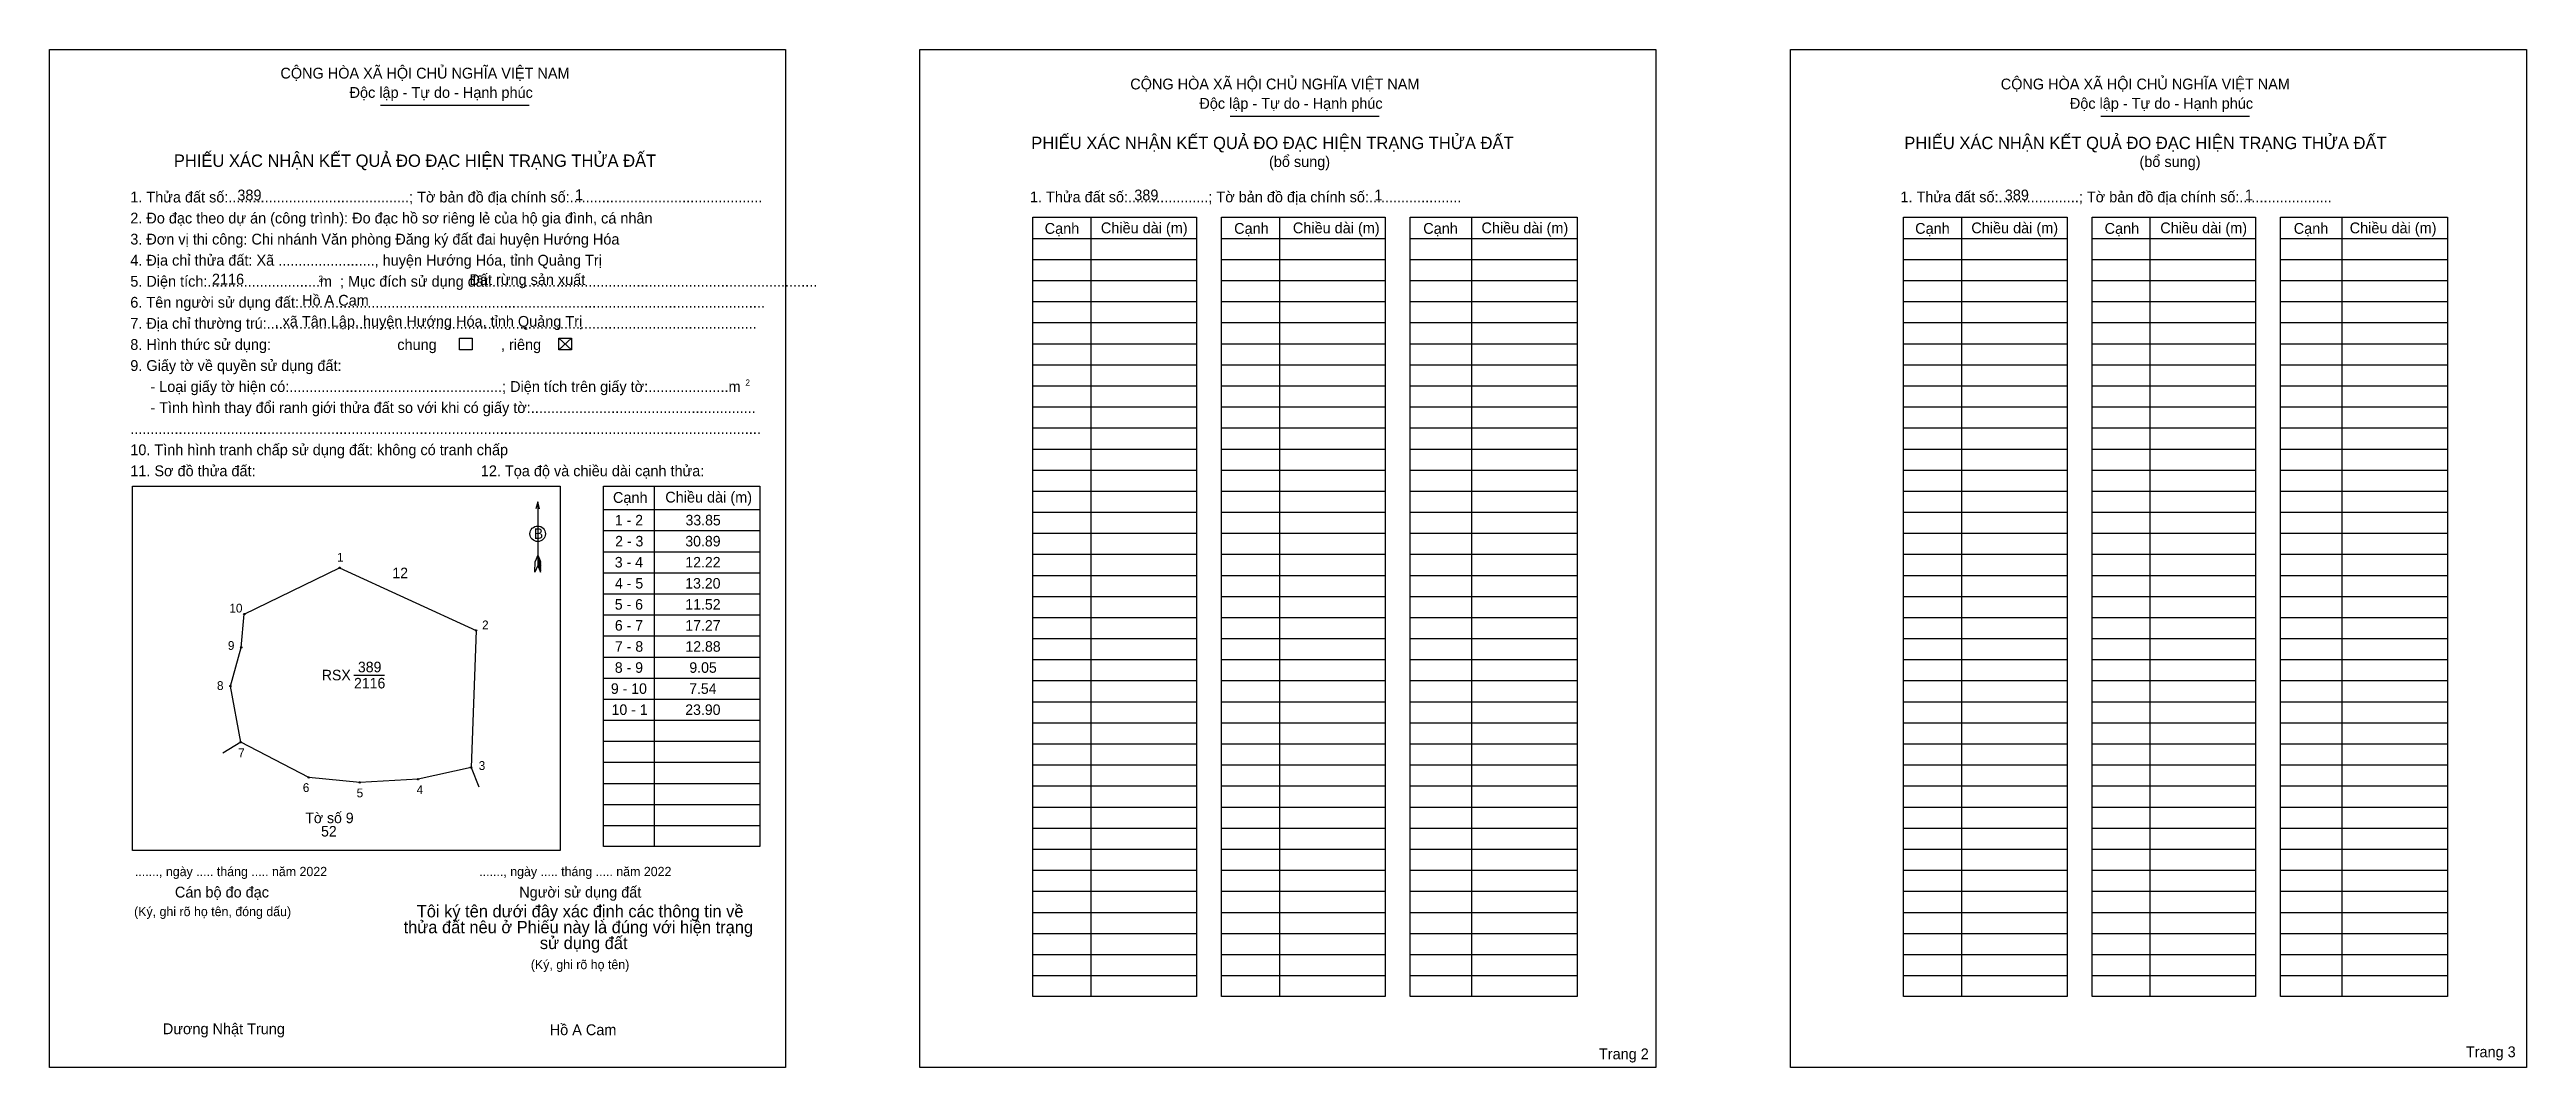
# Model space of a CAD drawing. Extents: x 545028 to 545586, y 1837855 to 1838084.
import ezdxf

# ---------------------------------------------------------------- set-up
doc = ezdxf.new("R2010")
doc.units = 0
for name, color, linetype in [('Level 1', 7, 'Continuous'), ('Level 10', 7, 'Continuous'), ('Level 11', 7, 'Continuous'), ('Level 13', 7, 'Continuous'), ('Level 2', 7, 'Continuous'), ('Level 27', 7, 'Continuous'), ('Level 36', 7, 'Continuous'), ('Level 48', 7, 'Continuous'), ('Level 50', 7, 'Continuous'), ('Level 52', 7, 'Continuous'), ('Level 55', 7, 'Continuous'), ('Level 6', 7, 'Continuous'), ('Level 9', 7, 'Continuous')]:
    doc.layers.add(name, color=color, linetype=linetype)

msp = doc.modelspace()

# ---------------------------------------------------------------- linework, layer by layer
at = {"layer": 'Level 1'}
for p, q in [((545027.96, 1838084.33), (545027.96, 1838084.33)), ((545224.18, 1838084.33), (545224.18, 1838084.33)), ((545102.55, 1838071.77), (545136.1, 1838071.77)), ((545294.13, 1838069.32), (545327.68, 1838069.32)), ((545490.36, 1838069.32), (545523.91, 1838069.32)), ((545249.65, 1838041.76), (545286.53, 1838041.76)), ((545262.71, 1838046.51), (545262.71, 1837870.84)), ((545292.16, 1838041.76), (545329.03, 1838041.76)), ((545305.21, 1838046.51), (545305.21, 1837870.84)), ((545334.66, 1838041.76), (545372.33, 1838041.76)), ((545348.51, 1838046.51), (545348.51, 1837870.84)), ((545445.88, 1838041.76), (545482.76, 1838041.76)), ((545458.94, 1838046.51), (545458.94, 1837870.84)), ((545488.39, 1838041.76), (545525.26, 1838041.76)), ((545501.45, 1838046.51), (545501.45, 1837870.84)), ((545530.89, 1838041.76), (545568.56, 1838041.76)), ((545544.74, 1838046.51), (545544.74, 1837870.84)), ((545249.65, 1838037.01), (545286.53, 1838037.01)), ((545292.16, 1838037.01), (545329.03, 1838037.01)), ((545334.66, 1838037.01), (545372.33, 1838037.01)), ((545445.88, 1838037.01), (545482.76, 1838037.01)), ((545488.39, 1838037.01), (545525.26, 1838037.01)), ((545530.89, 1838037.01), (545568.56, 1838037.01)), ((545249.65, 1838032.27), (545286.53, 1838032.27)), ((545292.16, 1838032.27), (545329.03, 1838032.27)), ((545334.66, 1838032.27), (545372.33, 1838032.27)), ((545445.88, 1838032.27), (545482.76, 1838032.27)), ((545488.39, 1838032.27), (545525.26, 1838032.27)), ((545530.89, 1838032.27), (545568.56, 1838032.27)), ((545249.65, 1838027.52), (545286.53, 1838027.52)), ((545292.16, 1838027.52), (545329.03, 1838027.52)), ((545334.66, 1838027.52), (545372.33, 1838027.52)), ((545445.88, 1838027.52), (545482.76, 1838027.52)), ((545488.39, 1838027.52), (545525.26, 1838027.52)), ((545530.89, 1838027.52), (545568.56, 1838027.52)), ((545142.76, 1838019.25), (545145.61, 1838016.6)), ((545142.76, 1838016.6), (545145.61, 1838019.25)), ((545249.65, 1838022.77), (545286.53, 1838022.77)), ((545292.16, 1838022.77), (545329.03, 1838022.77)), ((545334.66, 1838022.77), (545372.33, 1838022.77)), ((545445.88, 1838022.77), (545482.76, 1838022.77)), ((545488.39, 1838022.77), (545525.26, 1838022.77)), ((545530.89, 1838022.77), (545568.56, 1838022.77)), ((545249.65, 1838018.02), (545286.53, 1838018.02)), ((545249.65, 1838013.28), (545286.53, 1838013.28)), ((545292.16, 1838018.02), (545329.03, 1838018.02)), ((545292.16, 1838013.28), (545329.03, 1838013.28)), ((545334.66, 1838018.02), (545372.33, 1838018.02)), ((545334.66, 1838013.28), (545372.33, 1838013.28)), ((545445.88, 1838018.02), (545482.76, 1838018.02)), ((545445.88, 1838013.28), (545482.76, 1838013.28)), ((545488.39, 1838018.02), (545525.26, 1838018.02)), ((545488.39, 1838013.28), (545525.26, 1838013.28)), ((545530.89, 1838018.02), (545568.56, 1838018.02)), ((545530.89, 1838013.28), (545568.56, 1838013.28)), ((545249.65, 1838008.53), (545286.53, 1838008.53)), ((545292.16, 1838008.53), (545329.03, 1838008.53)), ((545334.66, 1838008.53), (545372.33, 1838008.53)), ((545445.88, 1838008.53), (545482.76, 1838008.53)), ((545488.39, 1838008.53), (545525.26, 1838008.53)), ((545530.89, 1838008.53), (545568.56, 1838008.53)), ((545249.65, 1838003.78), (545286.53, 1838003.78)), ((545292.16, 1838003.78), (545329.03, 1838003.78)), ((545334.66, 1838003.78), (545372.33, 1838003.78)), ((545445.88, 1838003.78), (545482.76, 1838003.78)), ((545488.39, 1838003.78), (545525.26, 1838003.78)), ((545530.89, 1838003.78), (545568.56, 1838003.78)), ((545249.65, 1837999.03), (545286.53, 1837999.03)), ((545292.16, 1837999.03), (545329.03, 1837999.03)), ((545334.66, 1837999.03), (545372.33, 1837999.03)), ((545445.88, 1837999.03), (545482.76, 1837999.03)), ((545488.39, 1837999.03), (545525.26, 1837999.03)), ((545530.89, 1837999.03), (545568.56, 1837999.03)), ((545249.65, 1837994.28), (545286.53, 1837994.28)), ((545292.16, 1837994.28), (545329.03, 1837994.28)), ((545334.66, 1837994.28), (545372.33, 1837994.28)), ((545445.88, 1837994.28), (545482.76, 1837994.28)), ((545488.39, 1837994.28), (545525.26, 1837994.28)), ((545530.89, 1837994.28), (545568.56, 1837994.28)), ((545046.64, 1837985.9), (545046.64, 1837985.9)), ((545164.23, 1837985.93), (545164.23, 1837904.66)), ((545249.65, 1837989.54), (545286.53, 1837989.54)), ((545292.16, 1837989.54), (545329.03, 1837989.54)), ((545334.66, 1837989.54), (545372.33, 1837989.54)), ((545445.88, 1837989.54), (545482.76, 1837989.54)), ((545488.39, 1837989.54), (545525.26, 1837989.54)), ((545530.89, 1837989.54), (545568.56, 1837989.54)), ((545138, 1837982.35), (545138, 1837967.99)), ((545152.83, 1837980.63), (545188.05, 1837980.63)), ((545249.65, 1837984.79), (545286.53, 1837984.79)), ((545249.65, 1837980.04), (545286.53, 1837980.04)), ((545292.16, 1837984.79), (545329.03, 1837984.79)), ((545292.16, 1837980.04), (545329.03, 1837980.04)), ((545334.66, 1837984.79), (545372.33, 1837984.79)), ((545334.66, 1837980.04), (545372.33, 1837980.04)), ((545445.88, 1837984.79), (545482.76, 1837984.79)), ((545445.88, 1837980.04), (545482.76, 1837980.04)), ((545488.39, 1837984.79), (545525.26, 1837984.79)), ((545488.39, 1837980.04), (545525.26, 1837980.04)), ((545530.89, 1837984.79), (545568.56, 1837984.79)), ((545530.89, 1837980.04), (545568.56, 1837980.04)), ((545152.83, 1837975.88), (545188.05, 1837975.88)), ((545249.65, 1837975.29), (545286.53, 1837975.29)), ((545292.16, 1837975.29), (545329.03, 1837975.29)), ((545334.66, 1837975.29), (545372.33, 1837975.29)), ((545445.88, 1837975.29), (545482.76, 1837975.29)), ((545488.39, 1837975.29), (545525.26, 1837975.29)), ((545530.89, 1837975.29), (545568.56, 1837975.29)), ((545137.36, 1837966.53), (545137.4, 1837968.9)), ((545138, 1837970.37), (545137.4, 1837968.9)), ((545138, 1837970.37), (545138.61, 1837968.9)), ((545138, 1837970.16), (545138.61, 1837968.69)), ((545138, 1837969.95), (545138.61, 1837968.48)), ((545138, 1837969.75), (545138.61, 1837968.27)), ((545138, 1837969.53), (545138.61, 1837968.05)), ((545138, 1837969.33), (545138.61, 1837967.84)), ((545138, 1837969.12), (545138.61, 1837967.63)), ((545138, 1837968.92), (545138.62, 1837967.41)), ((545138, 1837968.71), (545138.62, 1837967.2)), ((545138, 1837968.51), (545138.62, 1837966.99)), ((545138.63, 1837966.53), (545138.61, 1837968.9)), ((545152.83, 1837971.13), (545188.05, 1837971.13)), ((545249.65, 1837970.55), (545286.53, 1837970.55)), ((545292.16, 1837970.55), (545329.03, 1837970.55)), ((545334.66, 1837970.55), (545372.33, 1837970.55)), ((545445.88, 1837970.55), (545482.76, 1837970.55)), ((545488.39, 1837970.55), (545525.26, 1837970.55)), ((545530.89, 1837970.55), (545568.56, 1837970.55)), ((545138, 1837967.99), (545137.36, 1837966.53)), ((545138, 1837968.3), (545138.63, 1837966.78)), ((545138, 1837967.99), (545138.63, 1837966.53)), ((545152.83, 1837966.38), (545188.05, 1837966.38)), ((545249.65, 1837965.8), (545286.53, 1837965.8)), ((545292.16, 1837965.8), (545329.03, 1837965.8)), ((545334.66, 1837965.8), (545372.33, 1837965.8)), ((545445.88, 1837965.8), (545482.76, 1837965.8)), ((545488.39, 1837965.8), (545525.26, 1837965.8)), ((545530.89, 1837965.8), (545568.56, 1837965.8)), ((545152.83, 1837961.63), (545188.05, 1837961.63)), ((545249.65, 1837961.05), (545286.53, 1837961.05)), ((545292.16, 1837961.05), (545329.03, 1837961.05)), ((545334.66, 1837961.05), (545372.33, 1837961.05)), ((545445.88, 1837961.05), (545482.76, 1837961.05)), ((545488.39, 1837961.05), (545525.26, 1837961.05)), ((545530.89, 1837961.05), (545568.56, 1837961.05)), ((545152.83, 1837956.89), (545188.05, 1837956.89)), ((545152.83, 1837952.14), (545188.05, 1837952.14)), ((545249.65, 1837956.3), (545286.53, 1837956.3)), ((545292.16, 1837956.3), (545329.03, 1837956.3)), ((545334.66, 1837956.3), (545372.33, 1837956.3)), ((545445.88, 1837956.3), (545482.76, 1837956.3)), ((545488.39, 1837956.3), (545525.26, 1837956.3)), ((545530.89, 1837956.3), (545568.56, 1837956.3)), ((545152.83, 1837947.39), (545188.05, 1837947.39)), ((545249.65, 1837951.55), (545286.53, 1837951.55)), ((545249.65, 1837946.81), (545286.53, 1837946.81)), ((545292.16, 1837951.55), (545329.03, 1837951.55)), ((545292.16, 1837946.81), (545329.03, 1837946.81)), ((545334.66, 1837951.55), (545372.33, 1837951.55)), ((545334.66, 1837946.81), (545372.33, 1837946.81)), ((545445.88, 1837951.55), (545482.76, 1837951.55)), ((545445.88, 1837946.81), (545482.76, 1837946.81)), ((545488.39, 1837951.55), (545525.26, 1837951.55)), ((545488.39, 1837946.81), (545525.26, 1837946.81)), ((545530.89, 1837951.55), (545568.56, 1837951.55)), ((545530.89, 1837946.81), (545568.56, 1837946.81)), ((545152.83, 1837942.64), (545188.05, 1837942.64)), ((545249.65, 1837942.06), (545286.53, 1837942.06)), ((545292.16, 1837942.06), (545329.03, 1837942.06)), ((545334.66, 1837942.06), (545372.33, 1837942.06)), ((545445.88, 1837942.06), (545482.76, 1837942.06)), ((545488.39, 1837942.06), (545525.26, 1837942.06)), ((545530.89, 1837942.06), (545568.56, 1837942.06)), ((545152.83, 1837937.9), (545188.05, 1837937.9)), ((545249.65, 1837937.31), (545286.53, 1837937.31)), ((545292.16, 1837937.31), (545329.03, 1837937.31)), ((545334.66, 1837937.31), (545372.33, 1837937.31)), ((545445.88, 1837937.31), (545482.76, 1837937.31)), ((545488.39, 1837937.31), (545525.26, 1837937.31)), ((545530.89, 1837937.31), (545568.56, 1837937.31)), ((545152.83, 1837933.15), (545188.05, 1837933.15)), ((545249.65, 1837932.56), (545286.53, 1837932.56)), ((545292.16, 1837932.56), (545329.03, 1837932.56)), ((545334.66, 1837932.56), (545372.33, 1837932.56)), ((545445.88, 1837932.56), (545482.76, 1837932.56)), ((545488.39, 1837932.56), (545525.26, 1837932.56)), ((545530.89, 1837932.56), (545568.56, 1837932.56)), ((545152.83, 1837928.4), (545188.05, 1837928.4)), ((545249.65, 1837927.82), (545286.53, 1837927.82)), ((545292.16, 1837927.82), (545329.03, 1837927.82)), ((545334.66, 1837927.82), (545372.33, 1837927.82)), ((545445.88, 1837927.82), (545482.76, 1837927.82)), ((545488.39, 1837927.82), (545525.26, 1837927.82)), ((545530.89, 1837927.82), (545568.56, 1837927.82)), ((545152.83, 1837923.65), (545188.05, 1837923.65)), ((545152.83, 1837918.9), (545188.05, 1837918.9)), ((545249.65, 1837923.07), (545286.53, 1837923.07)), ((545249.65, 1837918.32), (545286.53, 1837918.32)), ((545292.16, 1837923.07), (545329.03, 1837923.07)), ((545292.16, 1837918.32), (545329.03, 1837918.32)), ((545334.66, 1837923.07), (545372.33, 1837923.07)), ((545334.66, 1837918.32), (545372.33, 1837918.32)), ((545445.88, 1837923.07), (545482.76, 1837923.07)), ((545445.88, 1837918.32), (545482.76, 1837918.32)), ((545488.39, 1837923.07), (545525.26, 1837923.07)), ((545488.39, 1837918.32), (545525.26, 1837918.32)), ((545530.89, 1837923.07), (545568.56, 1837923.07)), ((545530.89, 1837918.32), (545568.56, 1837918.32)), ((545152.83, 1837914.16), (545188.05, 1837914.16)), ((545249.65, 1837913.57), (545286.53, 1837913.57)), ((545292.16, 1837913.57), (545329.03, 1837913.57)), ((545334.66, 1837913.57), (545372.33, 1837913.57)), ((545445.88, 1837913.57), (545482.76, 1837913.57)), ((545488.39, 1837913.57), (545525.26, 1837913.57)), ((545530.89, 1837913.57), (545568.56, 1837913.57)), ((545152.83, 1837909.41), (545188.05, 1837909.41)), ((545249.65, 1837908.83), (545286.53, 1837908.83)), ((545292.16, 1837908.83), (545329.03, 1837908.83)), ((545334.66, 1837908.83), (545372.33, 1837908.83)), ((545445.88, 1837908.83), (545482.76, 1837908.83)), ((545488.39, 1837908.83), (545525.26, 1837908.83)), ((545530.89, 1837908.83), (545568.56, 1837908.83)), ((545143.07, 1837903.75), (545143.07, 1837903.75)), ((545249.65, 1837904.08), (545286.53, 1837904.08)), ((545292.16, 1837904.08), (545329.03, 1837904.08)), ((545334.66, 1837904.08), (545372.33, 1837904.08)), ((545445.88, 1837904.08), (545482.76, 1837904.08)), ((545488.39, 1837904.08), (545525.26, 1837904.08)), ((545530.89, 1837904.08), (545568.56, 1837904.08)), ((545249.65, 1837899.33), (545286.53, 1837899.33)), ((545292.16, 1837899.33), (545329.03, 1837899.33)), ((545334.66, 1837899.33), (545372.33, 1837899.33)), ((545445.88, 1837899.33), (545482.76, 1837899.33)), ((545488.39, 1837899.33), (545525.26, 1837899.33)), ((545530.89, 1837899.33), (545568.56, 1837899.33)), ((545249.65, 1837894.58), (545286.53, 1837894.58)), ((545292.16, 1837894.58), (545329.03, 1837894.58)), ((545334.66, 1837894.58), (545372.33, 1837894.58)), ((545445.88, 1837894.58), (545482.76, 1837894.58)), ((545488.39, 1837894.58), (545525.26, 1837894.58)), ((545530.89, 1837894.58), (545568.56, 1837894.58)), ((545249.65, 1837889.83), (545286.53, 1837889.83)), ((545249.65, 1837885.09), (545286.53, 1837885.09)), ((545292.16, 1837889.83), (545329.03, 1837889.83)), ((545292.16, 1837885.09), (545329.03, 1837885.09)), ((545334.66, 1837889.83), (545372.33, 1837889.83)), ((545334.66, 1837885.09), (545372.33, 1837885.09)), ((545445.88, 1837889.83), (545482.76, 1837889.83)), ((545445.88, 1837885.09), (545482.76, 1837885.09)), ((545488.39, 1837889.83), (545525.26, 1837889.83)), ((545488.39, 1837885.09), (545525.26, 1837885.09)), ((545530.89, 1837889.83), (545568.56, 1837889.83)), ((545530.89, 1837885.09), (545568.56, 1837885.09)), ((545249.65, 1837880.34), (545286.53, 1837880.34)), ((545292.16, 1837880.34), (545329.03, 1837880.34)), ((545334.66, 1837880.34), (545372.33, 1837880.34)), ((545445.88, 1837880.34), (545482.76, 1837880.34)), ((545488.39, 1837880.34), (545525.26, 1837880.34)), ((545530.89, 1837880.34), (545568.56, 1837880.34)), ((545249.65, 1837875.59), (545286.53, 1837875.59)), ((545292.16, 1837875.59), (545329.03, 1837875.59)), ((545334.66, 1837875.59), (545372.33, 1837875.59)), ((545445.88, 1837875.59), (545482.76, 1837875.59)), ((545488.39, 1837875.59), (545525.26, 1837875.59)), ((545530.89, 1837875.59), (545568.56, 1837875.59)), ((545193.87, 1837854.86), (545193.87, 1837854.86)), ((545390.09, 1837854.86), (545390.09, 1837854.86))]:
    msp.add_line(p, q, dxfattribs=at)
for points in [[(545249.65, 1838046.51), (545286.53, 1838046.51), (545286.53, 1837870.84), (545249.65, 1837870.84)], [(545292.16, 1838046.51), (545329.03, 1838046.51), (545329.03, 1837870.84), (545292.16, 1837870.84)], [(545334.66, 1838046.51), (545372.33, 1838046.51), (545372.33, 1837870.84), (545334.66, 1837870.84)], [(545445.88, 1838046.51), (545482.76, 1838046.51), (545482.76, 1837870.84), (545445.88, 1837870.84)], [(545488.39, 1838046.51), (545525.26, 1838046.51), (545525.26, 1837870.84), (545488.39, 1837870.84)], [(545530.89, 1838046.51), (545568.56, 1838046.51), (545568.56, 1837870.84), (545530.89, 1837870.84)], [(545046.64, 1837985.9), (545143.07, 1837985.9), (545143.07, 1837903.75), (545046.64, 1837903.75)], [(545152.83, 1837985.93), (545188.05, 1837985.93), (545188.05, 1837904.66), (545152.83, 1837904.66)]]:
    msp.add_lwpolyline(points, close=True, dxfattribs=at)
msp.add_lwpolyline([(545138.41, 1837980.83), (545138, 1837982.35), (545137.59, 1837980.83)], dxfattribs=at)
msp.add_circle((545138, 1837975.17), 1.75, dxfattribs=at)
at = {"layer": 'Level 10'}
msp.add_lwpolyline([(545068.72, 1837940.84), (545071.16, 1837949.55), (545071.86, 1837957.06), (545093.35, 1837967.51), (545124.11, 1837953.38), (545122.97, 1837922.51), (545111.05, 1837919.83), (545097.87, 1837919.12), (545086.4, 1837920.23), (545071.06, 1837928.17)], close=True, dxfattribs=at)
at = {"layer": 'Level 11'}
for centre in [(545093.35, 1837967.51), (545071.86, 1837957.06), (545124.11, 1837953.38), (545071.16, 1837949.55), (545068.72, 1837940.84), (545068.72, 1837940.84), (545071.06, 1837928.17), (545086.4, 1837920.23), (545097.87, 1837919.12), (545111.05, 1837919.83), (545122.97, 1837922.51)]:
    msp.add_circle(centre, 0.158, dxfattribs=at)
at = {"layer": 'Level 2'}
for points in [[(545027.95, 1838084.33), (545193.86, 1838084.33), (545193.86, 1837854.86), (545027.95, 1837854.86)], [(545224.18, 1838084.33), (545390.09, 1838084.33), (545390.09, 1837854.86), (545224.18, 1837854.86)], [(545420.41, 1838084.33), (545586.32, 1838084.33), (545586.32, 1837854.86), (545420.41, 1837854.86)]]:
    msp.add_lwpolyline(points, close=True, dxfattribs=at)
at = {"layer": 'Level 27'}
for p, q in [((545071.06, 1837928.17), (545066.99, 1837925.72)), ((545122.97, 1837922.51), (545124.76, 1837918.11))]:
    msp.add_line(p, q, dxfattribs=at)
at = {"layer": 'Level 50'}
for points in [[(545120.34, 1838019.25), (545123.19, 1838019.25), (545123.19, 1838016.6), (545120.34, 1838016.6)], [(545142.76, 1838019.25), (545145.61, 1838019.25), (545145.61, 1838016.6), (545142.76, 1838016.6)]]:
    msp.add_lwpolyline(points, close=True, dxfattribs=at)
at = {"layer": 'Level 9'}
msp.add_line((545096.58, 1837943.32), (545103.47, 1837943.32), dxfattribs=at)

# ---------------------------------------------------------------- texts
at = {"layer": 'Level 1'}
for s, height, p in [('CỘNG HÒA XÃ HỘI CHỦ NGHĨA VIỆT NAM', 2.437, (545080, 1838077.79)), ('Độc lập - Tự do - Hạnh phúc', 2.437, (545095.59, 1838073.44)), ('CỘNG HÒA XÃ HỘI CHỦ NGHĨA VIỆT NAM', 2.437, (545271.58, 1838075.34)), ('CỘNG HÒA XÃ HỘI CHỦ NGHĨA VIỆT NAM', 2.437, (545467.81, 1838075.34)), ('Độc lập - Tự do - Hạnh phúc', 2.437, (545287.16, 1838070.98)), ('Độc lập - Tự do - Hạnh phúc', 2.437, (545483.39, 1838070.98)), ('PHIẾU XÁC NHẬN KẾT QUẢ ĐO ĐẠC HIỆN TRẠNG THỬA ĐẤT', 2.7855, (545249.26, 1838061.89)), ('PHIẾU XÁC NHẬN KẾT QUẢ ĐO ĐẠC HIỆN TRẠNG THỬA ĐẤT', 2.7855, (545446.07, 1838061.89)), ('PHIẾU XÁC NHẬN KẾT QUẢ ĐO ĐẠC HIỆN TRẠNG THỬA ĐẤT', 2.7855, (545055.98, 1838057.89)), ('(bổ sung)', 2.437, (545302.86, 1838057.85)), ('(bổ sung)', 2.437, (545499.09, 1838057.85)), ('1. Thửa đất số:.............................................; Tờ bản đồ địa chính số:................................................', 2.43702, (545046.16, 1838049.86)), ('1. Thửa đất số:....................; Tờ bản đồ địa chính số:.......................', 2.437, (545248.97, 1838049.89)), ('1. Thửa đất số:....................; Tờ bản đồ địa chính số:.......................', 2.437, (545445.2, 1838049.89)), ('2. Đo đạc theo dự án (công trình): Đo đạc hồ sơ riêng lẻ của hộ gia đình, cá nhân', 2.437, (545046.16, 1838045.12)), ('3. Đơn vị thi công: Chi nhánh Văn phòng Đăng ký đất đai huyện Hướng Hóa', 2.437, (545046.16, 1838040.37)), ('Cạnh', 2.437, (545252.29, 1838042.79)), ('Chiều dài (m)', 2.437, (545264.95, 1838042.91)), ('Cạnh', 2.437, (545295, 1838042.79)), ('Chiều dài (m)', 2.437, (545308.24, 1838042.91)), ('Cạnh', 2.437, (545337.63, 1838042.79)), ('Chiều dài (m)', 2.437, (545350.75, 1838042.91)), ('Cạnh', 2.437, (545448.52, 1838042.79)), ('Chiều dài (m)', 2.437, (545461.18, 1838042.91)), ('Cạnh', 2.437, (545491.23, 1838042.79)), ('Chiều dài (m)', 2.437, (545503.78, 1838042.91)), ('Cạnh', 2.437, (545533.86, 1838042.79)), ('Chiều dài (m)', 2.437, (545546.48, 1838042.91)), ('4. Địa chỉ thửa đất: Xã ........................, huyện Hướng Hóa, tỉnh Quảng Trị', 2.437, (545046.16, 1838035.62)), ('5. Diện tích:............................m  ; Mục đích sử dụng đất:.................................................................................', 2.43702, (545046.16, 1838030.87)), ('2', 1.39, (545088.57, 1838031.98)), ('6. Tên người sử dụng đất:....................................................................................................................', 2.43702, (545046.16, 1838026.13)), ('7. Địa chỉ thường trú:..........................................................................................................................', 2.43702, (545046.16, 1838021.38)), ('chung                , riêng', 2.437, (545106.35, 1838016.61)), ('9. Giấy tờ về quyền sử dụng đất:', 2.437, (545046.16, 1838011.88)), ('     - Loại giấy tờ hiện có:.....................................................; Diện tích trên giấy tờ:....................m', 2.43702, (545046.16, 1838007.14)), ('2', 1.39, (545184.82, 1838008.56)), ('     - Tình hình thay đổi ranh giới thửa đất so với khi có giấy tờ:........................................................', 2.43702, (545046.16, 1838002.39)), ('.............................................................................................................................................................', 2.43702, (545046.16, 1837997.64)), ('10. Tình hình tranh chấp sử dụng đất: không có tranh chấp', 2.437, (545046.16, 1837992.89)), ('11. Sơ đồ thửa đất:', 2.437, (545046.16, 1837988.14)), ('12. Tọa độ và chiều dài cạnh thửa:', 2.437, (545125.18, 1837988.14)), ('Cạnh', 2.437, (545154.97, 1837982.13)), ('Chiều dài (m)', 2.437, (545166.76, 1837982.21)), ('B', 2.37, (545137.12, 1837974.02)), ('......., ngày ..... tháng ..... năm 2022', 2.089, (545047.2, 1837897.99)), ('......., ngày ..... tháng ..... năm 2022', 2.089, (545124.82, 1837897.99)), ('Người sử dụng đất', 2.437, (545133.84, 1837893.17)), ('(Ký, ghi rõ họ tên, đóng dấu)', 2.089, (545047.01, 1837888.97)), ('Cán bộ đo đạc', 2.437, (545056.22, 1837893.17)), ('Tôi ký tên dưới đây xác định các thông tin về', 2.7693, (545110.73, 1837888.7)), ('thửa đất nêu ở Phiếu này là đúng với hiện trạng', 2.7693, (545107.77, 1837885.12)), ('(Ký, ghi rõ họ tên)', 2.089, (545136.45, 1837877.02)), ('sử dụng đất', 2.7693, (545138.49, 1837881.55)), ('Dương Nhật Trung', 2.437, (545053.5, 1837862.36)), ('Trang 2', 2.437, (545377.24, 1837856.7)), ('Trang 3', 2.437, (545572.66, 1837857.17))]:
    msp.add_text(s, height=height, dxfattribs=at).set_placement(p)
at = {"layer": 'Level 13'}
for s, p in [('389', (545097.47, 1837943.95)), ('RSX', (545089.33, 1837942.13)), ('2116', (545096.59, 1837940.31))]:
    msp.add_text(s, height=2.374, dxfattribs=at).set_placement(p)
at = {"layer": 'Level 36'}
for s, p in [('12', (545105.24, 1837965.16)), ('Tờ số 9', (545085.6, 1837909.93)), ('52', (545089.16, 1837906.92))]:
    msp.add_text(s, height=2.374, dxfattribs=at).set_placement(p)
at = {"layer": 'Level 48'}
msp.add_text('8. Hình thức sử dụng:', height=2.4371, dxfattribs=at).set_placement((545046.16, 1838016.63))
at = {"layer": 'Level 52'}
for s, p in [('2 - 3', (545155.46, 1837972.32)), ('1 - 2', (545155.39, 1837977.06)), ('30.89', (545171.28, 1837972.32)), ('33.85', (545171.32, 1837977.06)), ('3 - 4', (545155.38, 1837967.57)), ('12.22', (545171.28, 1837967.57)), ('4 - 5', (545155.43, 1837962.82)), ('13.20', (545171.26, 1837962.82)), ('5 - 6', (545155.38, 1837958.07)), ('11.52', (545171.28, 1837958.07)), ('6 - 7', (545155.4, 1837953.33)), ('17.27', (545171.28, 1837953.33)), ('8 - 9', (545155.39, 1837943.83)), ('7 - 8', (545155.42, 1837948.58)), ('12.88', (545171.3, 1837948.58)), ('9.05', (545172.19, 1837943.83)), ('9 - 10', (545154.5, 1837939.08)), ('7.54', (545172.14, 1837939.08)), ('10 - 1', (545154.66, 1837934.33)), ('23.90', (545171.26, 1837934.33))]:
    msp.add_text(s, height=2.374, dxfattribs=at).set_placement(p)
at = {"layer": 'Level 55'}
for s, p in [('1', (545093.33, 1837967.51)), ('10', (545071.8, 1837957.06)), ('2', (545124.08, 1837953.38)), ('9', (545071.13, 1837949.55)), ('8', (545068.69, 1837940.84)), ('7', (545071.03, 1837928.17)), ('6', (545086.37, 1837920.23)), ('5', (545097.84, 1837919.12)), ('4', (545111.02, 1837919.83)), ('3', (545122.95, 1837922.51))]:
    msp.add_text(s, height=0.0791, dxfattribs=at).set_placement(p)
at = {"layer": 'Level 6'}
for s, height, p in [('389', 2.437, (545070.3, 1838050.32)), ('1', 2.44, (545146.4, 1838050.36)), ('389', 2.437, (545272.49, 1838050.32)), ('1', 2.44, (545326.62, 1838050.33)), ('389', 2.437, (545468.72, 1838050.32)), ('1', 2.44, (545522.85, 1838050.33)), ('2116', 2.437, (545064.57, 1838031.35)), ('Đất rừng sản xuất', 2.4371, (545122.63, 1838031.25)), (', xã Tân Lập, huyện Hướng Hóa, tỉnh Quảng Trị', 2.4371, (545078.68, 1838021.83)), ('Hồ A Cam', 2.437, (545084.89, 1838026.59)), ('Hồ A Cam', 2.437, (545140.71, 1837862.14))]:
    msp.add_text(s, height=height, dxfattribs=at).set_placement(p)
at = {"layer": 'Level 9'}
for s, height, p in [('1', 1.98, (545092.77, 1837968.89)), ('10', 1.978, (545068.5, 1837957.42)), ('2', 1.98, (545125.46, 1837953.63)), ('9', 1.98, (545068.16, 1837948.99)), ('8', 1.98, (545065.7, 1837939.96)), ('7', 1.98, (545070.47, 1837924.81)), ('3', 1.98, (545124.7, 1837921.93)), ('6', 1.98, (545085.05, 1837916.96)), ('4', 1.98, (545110.7, 1837916.49)), ('5', 1.98, (545097.18, 1837915.76))]:
    msp.add_text(s, height=height, dxfattribs=at).set_placement(p)

doc.saveas('drawing.dxf')
